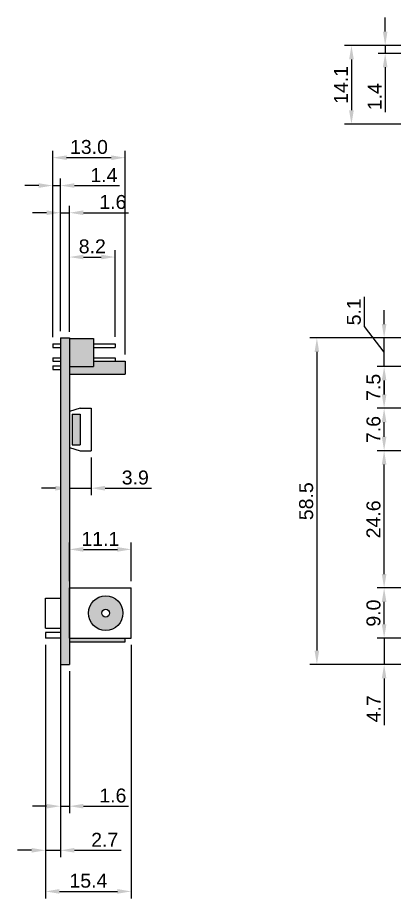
# Model space of a CAD drawing. Header units: millimetres. Extents: x 18 to 218, y 36 to 223.
# Drawn here: x 18.3 to 85.9, y 58.1 to 215.9 of the extents above; entities that cross this region are included whole.
import ezdxf

# ---------------------------------------------------------------- set-up
doc = ezdxf.new("R2010")
doc.units = ezdxf.units.MM
for name, color, linetype in [('board', 5, 'Continuous'), ('connectors', 4, 'Continuous'), ('dim', 252, 'Continuous'), ('headers', 251, 'Continuous'), ('pins', 9, 'Continuous')]:
    doc.layers.add(name, color=color, linetype=linetype)
doc.styles.get("Standard").update_dxf_attribs({"font": 'arial.ttf'})
doc.dimstyles.new('ISO-25', dxfattribs={"dimtxt": 2.5, "dimasz": 2.5, "dimexe": 1.25, "dimexo": 1.2, "dimtad": 1, "dimdec": 1, "dimzin": 1, "dimdsep": 46, "dimtxsty": 'Standard', "dimcen": 2.5, "dimadec": 0, "dimazin": 0, "dimtfac": 1, "dimtdec": 1, "dimtmove": 0, "dimatfit": 3, "dimfxl": 1, "dimarcsym": 0})

# ---------------------------------------------------------------- blocks, each defined once
blk = doc.blocks.new('*D33')
at = {"layer": 'Defpoints', "color": 0}
for p in [(37.58, 190.81), (24.58, 157.47), (37.58, 154.35)]:
    blk.add_point(p, dxfattribs=at)
at = {"layer": 'dim', "color": 0, "lineweight": -2}
for p, q in [((24.58, 158.67), (24.58, 192.06)), ((37.58, 155.55), (37.58, 192.06)), ((27.08, 190.81), (35.08, 190.81))]:
    blk.add_line(p, q, dxfattribs=at)
at = {"layer": 'dim', "color": 0}
for points in [[(27.08, 191.22), (27.08, 190.39), (24.58, 190.81)], [(35.08, 191.22), (35.08, 190.39), (37.58, 190.81)]]:
    blk.add_solid(points, dxfattribs=at)
at = {"layer": 'dim', "color": 0, "insert": (31.08, 192.71), "char_height": 2.5, "attachment_point": 5}
blk.add_mtext('13.0', dxfattribs=at)
blk = doc.blocks.new('*D34')
at = {"layer": 'Defpoints', "color": 0}
for p in [(25.98, 185.81), (25.98, 158.5), (24.58, 157.47)]:
    blk.add_point(p, dxfattribs=at)
at = {"layer": 'dim', "color": 0, "lineweight": -2}
for p, q in [((24.58, 158.67), (24.58, 187.06)), ((25.98, 159.7), (25.98, 187.06)), ((22.08, 185.81), (19.58, 185.81)), ((24.58, 185.81), (25.98, 185.81)), ((28.48, 185.81), (36.54, 185.81))]:
    blk.add_line(p, q, dxfattribs=at)
at = {"layer": 'dim', "color": 0}
for points in [[(22.08, 186.23), (22.08, 185.4), (24.58, 185.81)], [(28.48, 186.23), (28.48, 185.4), (25.98, 185.81)]]:
    blk.add_solid(points, dxfattribs=at)
at = {"layer": 'dim', "color": 0, "insert": (33.76, 187.69), "char_height": 2.5, "attachment_point": 5}
blk.add_mtext('1.4', dxfattribs=at)
blk = doc.blocks.new('*D35')
at = {"layer": 'Defpoints', "color": 0}
for p in [(27.58, 180.94), (25.98, 158.5), (27.58, 158.5)]:
    blk.add_point(p, dxfattribs=at)
at = {"layer": 'dim', "color": 0, "lineweight": -2}
for p, q in [((25.98, 159.7), (25.98, 182.19)), ((27.58, 159.7), (27.58, 182.19)), ((23.48, 180.94), (20.98, 180.94)), ((25.98, 180.94), (27.58, 180.94)), ((30.08, 180.94), (38.15, 180.94))]:
    blk.add_line(p, q, dxfattribs=at)
at = {"layer": 'dim', "color": 0}
for points in [[(23.48, 181.36), (23.48, 180.53), (25.98, 180.94)], [(30.08, 181.36), (30.08, 180.53), (27.58, 180.94)]]:
    blk.add_solid(points, dxfattribs=at)
at = {"layer": 'dim', "color": 0, "insert": (35.37, 182.85), "char_height": 2.5, "attachment_point": 5}
blk.add_mtext('1.6', dxfattribs=at)
blk = doc.blocks.new('*D36')
at = {"layer": 'Defpoints', "color": 0}
for p in [(35.78, 173), (27.58, 158.4), (35.78, 157.47)]:
    blk.add_point(p, dxfattribs=at)
at = {"layer": 'dim', "color": 0, "lineweight": -2}
for p, q in [((27.58, 159.6), (27.58, 174.25)), ((35.78, 158.68), (35.78, 174.25)), ((30.08, 173), (33.28, 173))]:
    blk.add_line(p, q, dxfattribs=at)
at = {"layer": 'dim', "color": 0}
for points in [[(30.08, 173.42), (30.08, 172.59), (27.58, 173)], [(33.28, 173.42), (33.28, 172.59), (35.78, 173)]]:
    blk.add_solid(points, dxfattribs=at)
at = {"layer": 'dim', "color": 0, "insert": (31.68, 174.9), "char_height": 2.5, "attachment_point": 5}
blk.add_mtext('8.2', dxfattribs=at)
blk = doc.blocks.new('*D37')
at = {"layer": 'Defpoints', "color": 0}
for p in [(23.28, 104.7), (38.68, 104.7), (38.68, 59.33)]:
    blk.add_point(p, dxfattribs=at)
at = {"layer": 'dim', "color": 0, "lineweight": -2}
for p, q in [((23.28, 103.5), (23.28, 58.08)), ((38.68, 103.5), (38.68, 58.08)), ((25.78, 59.33), (36.18, 59.33))]:
    blk.add_line(p, q, dxfattribs=at)
at = {"layer": 'dim', "color": 0}
for points in [[(25.78, 59.75), (25.78, 58.92), (23.28, 59.33)], [(36.18, 59.75), (36.18, 58.92), (38.68, 59.33)]]:
    blk.add_solid(points, dxfattribs=at)
at = {"layer": 'dim', "color": 0, "insert": (30.98, 61.24), "char_height": 2.5, "attachment_point": 5}
blk.add_mtext('15.4', dxfattribs=at)
blk = doc.blocks.new('*D38')
at = {"layer": 'Defpoints', "color": 0}
for p in [(23.28, 104.7), (25.98, 104.7), (25.98, 66.7)]:
    blk.add_point(p, dxfattribs=at)
at = {"layer": 'dim', "color": 0, "lineweight": -2}
for p, q in [((23.28, 103.5), (23.28, 65.45)), ((25.98, 103.5), (25.98, 65.45)), ((20.78, 66.7), (18.28, 66.7)), ((23.28, 66.7), (25.98, 66.7)), ((28.48, 66.7), (36.83, 66.7))]:
    blk.add_line(p, q, dxfattribs=at)
at = {"layer": 'dim', "color": 0}
for points in [[(20.78, 67.12), (20.78, 66.28), (23.28, 66.7)], [(28.48, 67.12), (28.48, 66.28), (25.98, 66.7)]]:
    blk.add_solid(points, dxfattribs=at)
at = {"layer": 'dim', "color": 0, "insert": (33.91, 68.58), "char_height": 2.5, "attachment_point": 5}
blk.add_mtext('2.7', dxfattribs=at)
blk = doc.blocks.new('*D39')
at = {"layer": 'Defpoints', "color": 0}
for p in [(25.98, 100), (27.58, 100), (27.58, 74.6)]:
    blk.add_point(p, dxfattribs=at)
at = {"layer": 'dim', "color": 0, "lineweight": -2}
for p, q in [((25.98, 98.8), (25.98, 73.35)), ((27.58, 98.8), (27.58, 73.35)), ((23.48, 74.6), (20.98, 74.6)), ((25.98, 74.6), (27.58, 74.6)), ((30.08, 74.6), (38.15, 74.6))]:
    blk.add_line(p, q, dxfattribs=at)
at = {"layer": 'dim', "color": 0}
for points in [[(23.48, 75.02), (23.48, 74.19), (25.98, 74.6)], [(30.08, 75.02), (30.08, 74.19), (27.58, 74.6)]]:
    blk.add_solid(points, dxfattribs=at)
at = {"layer": 'dim', "color": 0, "insert": (35.37, 76.5), "char_height": 2.5, "attachment_point": 5}
blk.add_mtext('1.6', dxfattribs=at)
blk = doc.blocks.new('*D40')
at = {"layer": 'Defpoints', "color": 0}
for p in [(38.68, 120.62), (27.58, 113.7), (38.68, 113.7)]:
    blk.add_point(p, dxfattribs=at)
at = {"layer": 'dim', "color": 0, "lineweight": -2}
for p, q in [((27.58, 114.9), (27.58, 121.87)), ((38.68, 114.9), (38.68, 121.87)), ((30.08, 120.62), (36.18, 120.62))]:
    blk.add_line(p, q, dxfattribs=at)
at = {"layer": 'dim', "color": 0}
for points in [[(30.08, 121.04), (30.08, 120.2), (27.58, 120.62)], [(36.18, 121.04), (36.18, 120.2), (38.68, 120.62)]]:
    blk.add_solid(points, dxfattribs=at)
at = {"layer": 'dim', "color": 0, "insert": (33.13, 122.5), "char_height": 2.5, "attachment_point": 5}
blk.add_mtext('11.1', dxfattribs=at)
blk = doc.blocks.new('*D41')
at = {"layer": 'Defpoints', "color": 0}
for p in [(27.58, 138.85), (31.48, 138.3), (31.48, 131.58)]:
    blk.add_point(p, dxfattribs=at)
at = {"layer": 'dim', "color": 0, "lineweight": -2}
for p, q in [((27.58, 137.65), (27.58, 130.33)), ((31.48, 137.1), (31.48, 130.33)), ((25.08, 131.58), (22.58, 131.58)), ((27.58, 131.58), (31.48, 131.58)), ((33.98, 131.58), (42.29, 131.58))]:
    blk.add_line(p, q, dxfattribs=at)
at = {"layer": 'dim', "color": 0}
for points in [[(25.08, 132), (25.08, 131.16), (27.58, 131.58)], [(33.98, 132), (33.98, 131.16), (31.48, 131.58)]]:
    blk.add_solid(points, dxfattribs=at)
at = {"layer": 'dim', "color": 0, "insert": (39.39, 133.48), "char_height": 2.5, "attachment_point": 5}
blk.add_mtext('3.9', dxfattribs=at)
blk = doc.blocks.new('*D42')
at = {"layer": 'Defpoints', "color": 0}
for p in [(100, 158.5), (71.96, 100), (100, 100)]:
    blk.add_point(p, dxfattribs=at)
at = {"layer": 'dim', "color": 0, "lineweight": -2}
for p, q in [((98.8, 158.5), (70.71, 158.5)), ((71.96, 156), (71.96, 102.5)), ((98.8, 100), (70.71, 100))]:
    blk.add_line(p, q, dxfattribs=at)
at = {"layer": 'dim', "color": 0}
for points in [[(71.54, 156), (72.37, 156), (71.96, 158.5)], [(71.54, 102.5), (72.37, 102.5), (71.96, 100)]]:
    blk.add_solid(points, dxfattribs=at)
at = {"layer": 'dim', "color": 0, "insert": (70.05, 129.25), "char_height": 2.5, "attachment_point": 5, "rotation": 90}
blk.add_mtext('58.5', dxfattribs=at)
blk = doc.blocks.new('*D43')
at = {"layer": 'Defpoints', "color": 0}
for p in [(84.02, 104.7), (100, 104.7), (100, 100)]:
    blk.add_point(p, dxfattribs=at)
at = {"layer": 'dim', "color": 0, "lineweight": -2}
for p, q in [((84.02, 107.2), (84.02, 109.7)), ((98.8, 104.7), (82.77, 104.7)), ((84.02, 104.7), (84.02, 100)), ((98.8, 100), (82.77, 100)), ((84.02, 97.5), (84.02, 89.1))]:
    blk.add_line(p, q, dxfattribs=at)
at = {"layer": 'dim', "color": 0}
for points in [[(83.6, 107.2), (84.43, 107.2), (84.02, 104.7)], [(83.6, 97.5), (84.43, 97.5), (84.02, 100)]]:
    blk.add_solid(points, dxfattribs=at)
at = {"layer": 'dim', "color": 0, "insert": (82.14, 92.05), "char_height": 2.5, "attachment_point": 5, "rotation": 90}
blk.add_mtext('4.7', dxfattribs=at)
blk = doc.blocks.new('*D44')
at = {"layer": 'Defpoints', "color": 0}
for p in [(84.02, 113.7), (100, 113.7), (100, 104.7)]:
    blk.add_point(p, dxfattribs=at)
at = {"layer": 'dim', "color": 0, "lineweight": -2}
for p, q in [((98.8, 113.7), (82.77, 113.7)), ((84.02, 107.2), (84.02, 111.2)), ((98.8, 104.7), (82.77, 104.7))]:
    blk.add_line(p, q, dxfattribs=at)
at = {"layer": 'dim', "color": 0}
for points in [[(83.6, 111.2), (84.43, 111.2), (84.02, 113.7)], [(83.6, 107.2), (84.43, 107.2), (84.02, 104.7)]]:
    blk.add_solid(points, dxfattribs=at)
at = {"layer": 'dim', "color": 0, "insert": (82.12, 109.2), "char_height": 2.5, "attachment_point": 5, "rotation": 90}
blk.add_mtext('9.0', dxfattribs=at)
blk = doc.blocks.new('*D45')
at = {"layer": 'Defpoints', "color": 0}
for p in [(84.02, 138.3), (100, 138.3), (100, 113.7)]:
    blk.add_point(p, dxfattribs=at)
at = {"layer": 'dim', "color": 0, "lineweight": -2}
for p, q in [((98.8, 138.3), (82.77, 138.3)), ((84.02, 116.2), (84.02, 135.8)), ((98.8, 113.7), (82.77, 113.7))]:
    blk.add_line(p, q, dxfattribs=at)
at = {"layer": 'dim', "color": 0}
for points in [[(83.6, 135.8), (84.43, 135.8), (84.02, 138.3)], [(83.6, 116.2), (84.43, 116.2), (84.02, 113.7)]]:
    blk.add_solid(points, dxfattribs=at)
at = {"layer": 'dim', "color": 0, "insert": (82.12, 126), "char_height": 2.5, "attachment_point": 5, "rotation": 90}
blk.add_mtext('24.6', dxfattribs=at)
blk = doc.blocks.new('*D46')
at = {"layer": 'Defpoints', "color": 0}
for p in [(84.02, 145.9), (100, 145.9), (100, 138.3)]:
    blk.add_point(p, dxfattribs=at)
at = {"layer": 'dim', "color": 0, "lineweight": -2}
for p, q in [((98.8, 145.9), (82.77, 145.9)), ((84.02, 140.8), (84.02, 143.4)), ((98.8, 138.3), (82.77, 138.3))]:
    blk.add_line(p, q, dxfattribs=at)
at = {"layer": 'dim', "color": 0}
for points in [[(83.6, 143.4), (84.43, 143.4), (84.02, 145.9)], [(83.6, 140.8), (84.43, 140.8), (84.02, 138.3)]]:
    blk.add_solid(points, dxfattribs=at)
at = {"layer": 'dim', "color": 0, "insert": (82.12, 142.1), "char_height": 2.5, "attachment_point": 5, "rotation": 90}
blk.add_mtext('7.6', dxfattribs=at)
blk = doc.blocks.new('*D47')
at = {"layer": 'Defpoints', "color": 0}
for p in [(84.02, 153.4), (100, 153.4), (100, 145.9)]:
    blk.add_point(p, dxfattribs=at)
at = {"layer": 'dim', "color": 0, "lineweight": -2}
for p, q in [((98.8, 153.4), (82.77, 153.4)), ((84.02, 148.4), (84.02, 150.9)), ((98.8, 145.9), (82.77, 145.9))]:
    blk.add_line(p, q, dxfattribs=at)
at = {"layer": 'dim', "color": 0}
for points in [[(83.6, 150.9), (84.43, 150.9), (84.02, 153.4)], [(83.6, 148.4), (84.43, 148.4), (84.02, 145.9)]]:
    blk.add_solid(points, dxfattribs=at)
at = {"layer": 'dim', "color": 0, "insert": (82.12, 149.65), "char_height": 2.5, "attachment_point": 5, "rotation": 90}
blk.add_mtext('7.5', dxfattribs=at)
blk = doc.blocks.new('*D48')
at = {"layer": 'Defpoints', "color": 0}
for p in [(84.02, 158.5), (100, 158.5), (100, 153.4)]:
    blk.add_point(p, dxfattribs=at)
at = {"layer": 'dim', "color": 0, "lineweight": -2}
for p, q in [((80.5, 160.53), (80.5, 165.85)), ((84.02, 161), (84.02, 163.5)), ((84.02, 155.95), (80.5, 160.53)), ((98.8, 158.5), (82.77, 158.5)), ((84.02, 153.4), (84.02, 158.5)), ((84.02, 153.4), (84.02, 158.5)), ((98.8, 153.4), (82.77, 153.4)), ((84.02, 150.9), (84.02, 148.4))]:
    blk.add_line(p, q, dxfattribs=at)
at = {"layer": 'dim', "color": 0}
for points in [[(83.6, 161), (84.43, 161), (84.02, 158.5)], [(83.6, 150.9), (84.43, 150.9), (84.02, 153.4)]]:
    blk.add_solid(points, dxfattribs=at)
at = {"layer": 'dim', "color": 0, "insert": (78.6, 163.19), "char_height": 2.5, "attachment_point": 5, "rotation": 90}
blk.add_mtext('5.1', dxfattribs=at)
blk = doc.blocks.new('*D49')
at = {"layer": 'Defpoints', "color": 0}
for p in [(100.92, 210.9), (78.16, 196.8), (100, 196.8)]:
    blk.add_point(p, dxfattribs=at)
at = {"layer": 'dim', "color": 0, "lineweight": -2}
for p, q in [((99.72, 210.9), (76.91, 210.9)), ((78.16, 208.4), (78.16, 199.3)), ((98.8, 196.8), (76.91, 196.8))]:
    blk.add_line(p, q, dxfattribs=at)
at = {"layer": 'dim', "color": 0}
for points in [[(77.74, 208.4), (78.58, 208.4), (78.16, 210.9)], [(77.74, 199.3), (78.58, 199.3), (78.16, 196.8)]]:
    blk.add_solid(points, dxfattribs=at)
at = {"layer": 'dim', "color": 0, "insert": (76.28, 203.85), "char_height": 2.5, "attachment_point": 5, "rotation": 90}
blk.add_mtext('14.1', dxfattribs=at)
blk = doc.blocks.new('*D54')
at = {"layer": 'Defpoints', "color": 0}
for p in [(100.92, 210.9), (84.21, 209.5), (100, 209.5)]:
    blk.add_point(p, dxfattribs=at)
at = {"layer": 'dim', "color": 0, "lineweight": -2}
for p, q in [((84.21, 213.4), (84.21, 215.9)), ((99.72, 210.9), (82.96, 210.9)), ((84.21, 210.9), (84.21, 209.5)), ((98.8, 209.5), (82.96, 209.5)), ((84.21, 207), (84.21, 198.95))]:
    blk.add_line(p, q, dxfattribs=at)
at = {"layer": 'dim', "color": 0}
for points in [[(83.79, 213.4), (84.62, 213.4), (84.21, 210.9)], [(83.79, 207), (84.62, 207), (84.21, 209.5)]]:
    blk.add_solid(points, dxfattribs=at)
at = {"layer": 'dim', "color": 0, "insert": (82.33, 201.73), "char_height": 2.5, "attachment_point": 5, "rotation": 90}
blk.add_mtext('1.4', dxfattribs=at)

msp = doc.modelspace()

# ---------------------------------------------------------------- hatches: boundary and pattern name
at = {"layer": 'board'}
msp.add_hatch(color=256, dxfattribs=at).paths.add_polyline_path([(27.58, 158.5), (25.98, 158.5), (25.98, 100), (27.58, 100)])
at = {"layer": 'connectors'}
msp.add_hatch(color=256, dxfattribs=at).paths.add_polyline_path([(28.08, 139.35), (29.53, 139.35), (29.53, 144.85), (28.08, 144.85)])
h = msp.add_hatch(color=256, dxfattribs=at)
h.paths.add_polyline_path([(30.98, 109.2, 1), (37.18, 109.2, 1)])
h.paths.add_polyline_path([(34.78, 109.2, -1), (33.38, 109.2, -1)], flags=16)
at = {"layer": 'headers'}
for points in [[(27.58, 153.4), (31.88, 153.4), (31.88, 154.32), (35.78, 154.32), (35.78, 154.35), (37.58, 154.35), (37.58, 152), (27.58, 152)], [(37.58, 104.05), (37.58, 104.7), (27.58, 104.7), (27.58, 104.05)]]:
    msp.add_hatch(color=256, dxfattribs=at).paths.add_polyline_path(points)
at = {"layer": 'pins'}
msp.add_hatch(color=256, dxfattribs=at).paths.add_polyline_path([(27.58, 153.4), (31.88, 153.4), (31.88, 158.4), (27.58, 158.4)])

# ---------------------------------------------------------------- linework, layer by layer
at = {"layer": 'board'}
for p, q in [((25.98, 158.5), (25.98, 100)), ((25.98, 158.5), (27.58, 158.5)), ((27.58, 158.5), (27.58, 100)), ((25.98, 100), (27.58, 100))]:
    msp.add_line(p, q, dxfattribs=at)
at = {"layer": 'connectors'}
for p, q in [((29.53, 145.9), (27.58, 145.35)), ((27.58, 145.35), (27.58, 138.85)), ((29.53, 145.9), (31.48, 145.9)), ((31.48, 145.9), (31.48, 138.3)), ((28.08, 144.85), (29.53, 144.85)), ((28.08, 144.85), (28.08, 139.35)), ((29.53, 144.85), (29.53, 139.35)), ((28.08, 139.35), (29.53, 139.35)), ((27.58, 138.85), (29.53, 138.3)), ((29.53, 138.3), (31.48, 138.3)), ((27.58, 113.7), (38.68, 113.7)), ((27.58, 104.7), (27.58, 113.7)), ((38.68, 104.7), (38.68, 113.7)), ((27.58, 104.7), (38.68, 104.7))]:
    msp.add_line(p, q, dxfattribs=at)
for radius in [3.1, 0.7]:
    msp.add_circle((34.08, 109.2), radius, dxfattribs=at)
at = {"layer": 'headers'}
for p, q in [((35.78, 154.35), (37.58, 154.35)), ((37.58, 154.35), (37.58, 152)), ((27.58, 152), (37.58, 152)), ((37.58, 104.05), (37.58, 104.7)), ((27.58, 104.05), (37.58, 104.05))]:
    msp.add_line(p, q, dxfattribs=at)
at = {"layer": 'pins'}
for p, q in [((27.58, 158.4), (31.88, 158.4)), ((27.58, 158.4), (27.58, 153.4)), ((31.88, 158.4), (31.88, 153.4)), ((24.58, 157.47), (24.58, 156.82)), ((24.58, 157.47), (25.98, 157.47)), ((24.58, 156.82), (25.98, 156.82)), ((31.88, 157.47), (35.78, 157.47)), ((31.88, 156.82), (35.78, 156.82)), ((35.78, 157.47), (35.78, 156.82)), ((24.58, 154.97), (24.58, 154.32)), ((24.58, 154.97), (25.98, 154.97)), ((31.88, 154.97), (35.78, 154.97)), ((35.78, 154.97), (35.78, 154.32)), ((24.58, 154.32), (25.98, 154.32)), ((24.58, 153.5), (24.58, 152.85)), ((24.58, 153.5), (25.98, 153.5)), ((27.58, 153.4), (31.88, 153.4)), ((31.88, 154.32), (35.78, 154.32)), ((24.58, 152.85), (25.98, 152.85)), ((23.28, 106.5), (23.28, 111.9)), ((23.28, 111.9), (25.98, 111.9)), ((23.28, 106.5), (25.98, 106.5)), ((25.98, 105.7), (23.28, 105.7)), ((23.28, 105.7), (23.28, 104.7)), ((25.98, 104.7), (23.28, 104.7))]:
    msp.add_line(p, q, dxfattribs=at)

# ---------------------------------------------------------------- dimensions: what is measured, and where the dimension line sits
at = {"layer": 'dim'}
for base, p1, p2, picture, middle in [((84.21, 209.5), (100.92, 210.9), (100, 209.5), '*D54', (82.33, 201.73)), ((78.16, 196.8), (100.92, 210.9), (100, 196.8), '*D49', (76.28, 203.85)), ((71.96, 100), (100, 158.5), (100, 100), '*D42', (70.05, 129.25))]:
    dim = msp.add_linear_dim(base=base, p1=p1, p2=p2, angle=90, dimstyle='ISO-25', dxfattribs=at)
    dim.commit()
    dim.dimension.update_dxf_attribs({"geometry": picture, "text_midpoint": middle})
for base, p1, p2, picture, middle in [((37.58, 190.81), (24.58, 157.47), (37.58, 154.35), '*D33', (31.08, 192.71)), ((25.98, 185.81), (24.58, 157.47), (25.98, 158.5), '*D34', (33.76, 187.69)), ((27.58, 180.94), (25.98, 158.5), (27.58, 158.5), '*D35', (35.37, 182.85)), ((35.78, 173), (27.58, 158.4), (35.78, 157.47), '*D36', (31.68, 174.9)), ((31.48, 131.58), (27.58, 138.85), (31.48, 138.3), '*D41', (39.39, 133.48)), ((38.68, 120.62), (27.58, 113.7), (38.68, 113.7), '*D40', (33.13, 122.5)), ((25.98, 66.7), (23.28, 104.7), (25.98, 104.7), '*D38', (33.91, 68.58)), ((38.68, 59.33), (23.28, 104.7), (38.68, 104.7), '*D37', (30.98, 61.24)), ((27.58, 74.6), (25.98, 100), (27.58, 100), '*D39', (35.37, 76.5))]:
    dim = msp.add_linear_dim(base=base, p1=p1, p2=p2, dimstyle='ISO-25', dxfattribs=at)
    dim.commit()
    dim.dimension.update_dxf_attribs({"geometry": picture, "text_midpoint": middle})
dim = msp.add_linear_dim(base=(84.02, 158.5), p1=(100, 153.4), p2=(100, 158.5), angle=90, dimstyle='ISO-25', override={"dimtmove": 1}, dxfattribs=at)
dim.commit()
dim.dimension.update_dxf_attribs({"geometry": '*D48', "text_midpoint": (80.5, 161.15), "dimtype": 160})
for base, p1, p2, picture, middle in [((84.02, 153.4), (100, 145.9), (100, 153.4), '*D47', (82.12, 149.65)), ((84.02, 145.9), (100, 138.3), (100, 145.9), '*D46', (82.12, 142.1)), ((84.02, 138.3), (100, 113.7), (100, 138.3), '*D45', (82.12, 126)), ((84.02, 113.7), (100, 104.7), (100, 113.7), '*D44', (82.12, 109.2))]:
    dim = msp.add_linear_dim(base=base, p1=p1, p2=p2, angle=90, dimstyle='ISO-25', override={"dimtmove": 1}, dxfattribs=at)
    dim.commit()
    dim.dimension.update_dxf_attribs({"geometry": picture, "text_midpoint": middle})
dim = msp.add_linear_dim(base=(84.02, 104.7), p1=(100, 100), p2=(100, 104.7), angle=90, dimstyle='ISO-25', dxfattribs=at)
dim.commit()
dim.dimension.update_dxf_attribs({"geometry": '*D43', "text_midpoint": (84.02, 92.05), "dimtype": 160})

doc.saveas('drawing.dxf')
